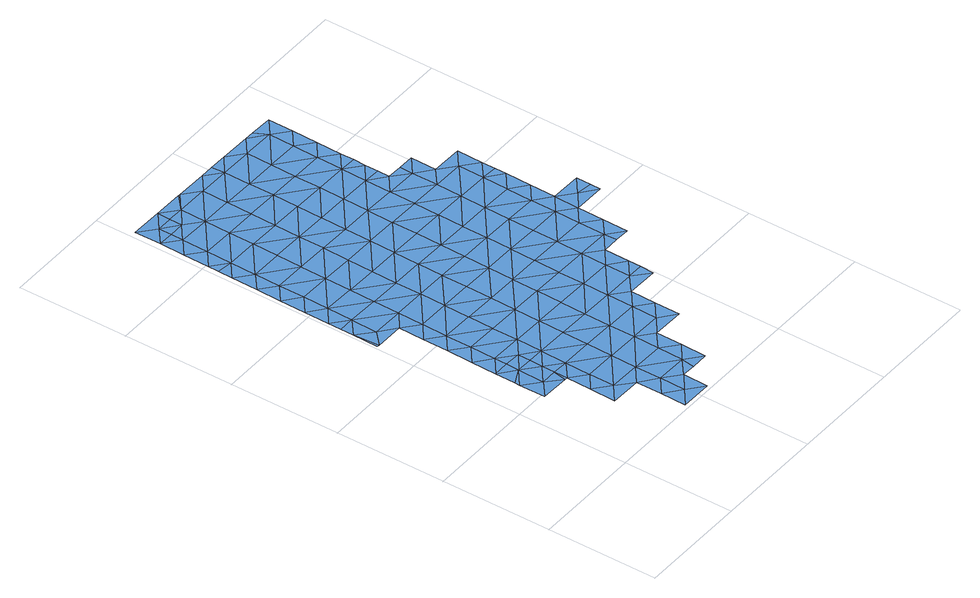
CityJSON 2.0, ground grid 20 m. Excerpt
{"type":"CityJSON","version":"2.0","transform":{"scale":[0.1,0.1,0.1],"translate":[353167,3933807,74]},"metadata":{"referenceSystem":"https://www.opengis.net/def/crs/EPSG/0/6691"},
"CityObjects":{
"waterbody1":{"type":"WaterBody","attributes":{"name":"4","class":"1140","function":"1","WaterBodyRiverFloodingRiskAttribute.description":"2","WaterBodyRiverFloodingRiskAttribute.rankOrg":"1","WaterBodyRiverFloodingRiskAttribute.adminType":"2","WaterBodyRiverFloodingRiskAttribute.scale":"L1"},"geometry":[{"type":"MultiSurface","lod":"1","boundaries":[[[0,1,2]],[[0,3,1]],[[4,3,0]],[[3,5,1]],[[3,6,5]],[[1,5,7]],[[8,3,9]],[[9,3,4]],[[2,10,11]],[[2,1,10]],[[8,12,3]],[[1,7,10]],[[3,12,6]]]}]},
"waterbody2":{"type":"WaterBody","attributes":{"name":"4","class":"1140","function":"1","WaterBodyRiverFloodingRiskAttribute.description":"2","WaterBodyRiverFloodingRiskAttribute.rankOrg":"1","WaterBodyRiverFloodingRiskAttribute.adminType":"2","WaterBodyRiverFloodingRiskAttribute.scale":"L1"},"geometry":[{"type":"MultiSurface","lod":"1","boundaries":[[[13,14,15]],[[16,15,14]],[[17,15,16]],[[17,18,15]],[[19,13,15]],[[19,15,18]]]}]},
"waterbody3":{"type":"WaterBody","attributes":{"name":"4","class":"1140","function":"1","WaterBodyRiverFloodingRiskAttribute.description":"2","WaterBodyRiverFloodingRiskAttribute.rankOrg":"2","WaterBodyRiverFloodingRiskAttribute.adminType":"2","WaterBodyRiverFloodingRiskAttribute.scale":"L1"},"geometry":[{"type":"MultiSurface","lod":"1","boundaries":[[[20,21,22]],[[22,21,23]],[[21,24,23]],[[23,25,22]],[[26,27,28]],[[29,27,26]],[[30,27,29]],[[31,27,30]],[[32,33,31]],[[30,29,34]],[[35,34,29]],[[36,16,37]],[[17,16,36]],[[18,38,19]],[[39,18,36]],[[39,36,40]],[[41,39,40]],[[42,39,41]],[[40,29,41]],[[18,17,36]],[[40,36,37]],[[40,37,35]],[[40,35,29]],[[41,29,26]],[[43,41,26]],[[27,31,33]],[[44,24,21]],[[32,45,33]],[[24,46,23]],[[46,25,23]],[[25,47,22]],[[22,47,48]],[[47,49,48]],[[47,50,49]],[[49,50,51]],[[52,53,54]],[[52,54,55]],[[55,56,52]],[[57,56,55]],[[58,59,60]],[[54,57,55]],[[60,61,62]],[[63,64,65]],[[61,66,67]],[[68,69,70]],[[68,70,71]],[[71,70,72]],[[70,73,72]],[[74,73,70]],[[70,75,74]],[[73,76,72]],[[72,76,77]],[[77,76,78]],[[78,76,79]],[[76,80,79]],[[76,81,80]],[[20,82,83]],[[81,84,80]],[[72,85,86]],[[77,87,85]],[[78,88,87]],[[85,89,86]],[[89,90,86]],[[91,92,93]],[[94,92,91]],[[95,92,94]],[[96,92,95]],[[96,97,92]],[[97,96,98]],[[98,96,99]],[[73,81,76]],[[74,100,73]],[[101,100,74]],[[4,0,101]],[[101,74,75]],[[69,75,70]],[[102,103,69]],[[102,104,105]],[[106,107,105]],[[108,109,110]],[[52,56,107]],[[57,111,56]],[[112,111,113]],[[112,113,114]],[[19,38,13]],[[39,38,18]],[[115,116,117]],[[118,119,120]],[[121,120,119]],[[122,123,124]],[[123,125,124]],[[126,127,128]],[[129,120,121]],[[130,126,128]],[[121,119,131]],[[42,131,39]],[[42,41,43]],[[43,26,83]],[[126,130,132]],[[133,20,22]],[[134,127,126]],[[135,136,137]],[[127,138,139]],[[137,136,140]],[[141,133,48]],[[51,48,49]],[[99,51,50]],[[142,98,99]],[[143,97,98]],[[93,92,97]],[[96,95,141]],[[133,141,140]],[[140,141,95]],[[140,95,137]],[[95,94,137]],[[133,134,20]],[[134,82,20]],[[82,134,126]],[[132,82,126]],[[82,132,83]],[[132,43,83]],[[130,43,132]],[[130,42,43]],[[130,131,42]],[[130,121,131]],[[128,121,130]],[[128,129,121]],[[129,128,144]],[[127,144,128]],[[127,139,144]],[[124,120,129]],[[125,120,124]],[[118,120,125]],[[145,119,118]],[[115,119,145]],[[117,119,115]],[[131,119,117]],[[131,117,39]],[[117,38,39]],[[38,117,116]],[[146,38,116]],[[146,13,38]],[[0,2,100]],[[101,0,100]],[[75,110,101]],[[69,110,75]],[[69,103,110]],[[103,108,110]],[[102,108,103]],[[108,102,105]],[[108,105,107]],[[108,107,109]],[[109,107,56]],[[109,56,111]],[[112,109,111]],[[99,96,51]],[[51,96,141]],[[141,48,51]],[[147,88,78]],[[147,78,148]],[[78,79,148]],[[87,77,78]],[[72,77,85]],[[86,71,72]],[[68,71,149]],[[150,151,68]],[[152,151,153]],[[154,155,156]],[[156,157,158]],[[159,98,142]],[[52,107,158]],[[47,58,50]],[[59,58,47]],[[25,59,47]],[[46,59,25]],[[160,59,46]],[[60,59,160]],[[60,160,61]],[[61,160,66]],[[24,33,45]],[[44,33,24]],[[44,27,33]],[[44,28,27]],[[83,28,44]],[[26,28,83]],[[83,44,21]],[[20,83,21]],[[48,133,22]],[[65,66,161]],[[65,67,66]],[[64,67,65]],[[162,67,64]],[[61,67,162]],[[61,162,62]],[[62,162,163]],[[113,163,164]],[[114,113,164]],[[113,62,163]],[[62,113,57]],[[113,111,57]],[[60,62,57]],[[54,60,57]],[[54,58,60]],[[53,58,54]],[[53,50,58]],[[142,50,53]],[[142,99,50]],[[142,53,52]],[[158,142,52]],[[158,159,142]],[[157,159,158]],[[143,165,166]],[[165,143,98]],[[167,143,166]],[[167,97,143]],[[168,97,167]],[[93,97,168]],[[165,98,159]],[[169,155,170]],[[154,170,155]],[[154,171,170]],[[154,172,171]],[[172,154,152]],[[152,154,104]],[[154,156,104]],[[104,156,106]],[[106,156,158]],[[150,173,174]],[[149,173,150]],[[150,68,149]],[[149,71,90]],[[90,71,86]],[[150,174,153]],[[150,153,151]],[[106,158,107]],[[105,104,106]],[[104,151,152]],[[151,104,102]],[[151,102,68]],[[68,102,69]],[[32,175,45]],[[175,176,177]],[[175,177,45]],[[176,66,177]],[[80,178,79]],[[79,178,179]],[[178,180,179]],[[179,148,79]],[[181,148,179]],[[182,183,184]],[[183,182,185]],[[185,186,183]],[[180,181,179]],[[81,187,84]],[[188,11,187]],[[2,11,100]],[[110,109,189]],[[189,190,9]],[[114,164,191]],[[81,188,187]],[[192,144,193]],[[192,129,144]],[[8,9,190]],[[194,195,196]],[[196,136,194]],[[136,196,140]],[[197,135,137]],[[140,196,133]],[[183,186,169]],[[184,183,169]],[[137,94,197]],[[127,195,138]],[[127,196,195]],[[134,196,127]],[[196,134,133]],[[139,193,144]],[[192,193,198]],[[124,198,122]],[[198,124,192]],[[192,124,129]],[[73,188,81]],[[100,188,73]],[[101,9,4]],[[189,9,101]],[[110,189,101]],[[109,112,189]],[[189,112,114]],[[189,114,190]],[[190,114,191]],[[190,191,12]],[[190,12,8]],[[160,177,66]],[[177,160,46]],[[24,177,46]],[[24,45,177]],[[100,11,188]],[[161,66,176]],[[199,159,157]],[[199,165,159]],[[186,165,199]],[[186,166,165]],[[199,157,156]],[[155,199,156]],[[169,199,155]],[[169,186,199]]]}]}
},
"vertices":[
[115,240,7],[86,217,7],[115,217,7],[87,264,7],[116,263,7],[58,241,7],[58,250,7],[58,194,7],[88,287,7],[116,286,7],[110,193,7],[115,193,7],[59,287,7],
[70,934,7],[13,935,7],[41,911,7],[13,888,7],[41,888,7],[69,888,7],[69,911,7],
[207,678,7],[151,679,7],[207,631,7],[150,632,7],[93,633,7],[149,586,7],[96,772,7],[38,727,7],[95,726,7],[39,773,7],[10,750,7],[10,704,7],[9,658,7],[37,681,7],[11,776,7],[11,796,7],[40,865,7],[12,843,7],[98,910,7],[97,864,7],[40,819,7],[96,818,7],[153,817,7],[152,771,7],[94,680,7],[37,634,7],[93,587,7],[206,585,7],[263,630,7],[263,584,7],[262,538,7],[319,583,7],[260,446,7],[261,492,7],[204,493,7],[204,447,7],[203,400,7],[147,447,7],[205,539,7],[148,540,7],[148,493,7],[91,494,7],[90,448,7],[6,473,7],[10,472,7],[7,519,7],[35,542,7],[34,495,7],[314,260,7],[257,261,7],[256,214,7],[313,213,7],[256,168,7],[199,169,7],[200,215,7],[201,262,7],[198,123,7],[255,122,7],[254,76,7],[198,77,7],[169,100,7],[142,124,7],[208,724,7],[151,725,7],[113,101,7],[283,145,7],[312,167,7],[283,98,7],[282,52,7],[341,144,7],[341,190,7],[462,650,7],[433,627,7],[461,604,7],[405,651,7],[377,628,7],[376,582,7],[433,581,7],[375,536,7],[318,537,7],[143,216,7],[144,263,7],[315,306,7],[258,307,7],[372,351,7],[315,352,7],[316,399,7],[259,400,7],[259,353,7],[202,354,7],[201,308,7],[146,401,7],[145,355,7],[89,402,7],[89,356,7],[183,932,7],[127,933,7],[155,909,7],[240,931,7],[211,909,7],[268,908,7],[210,862,7],[353,929,7],[313,930,7],[325,907,7],[296,930,7],[266,769,7],[322,768,7],[266,816,7],[267,862,7],[210,816,7],[154,863,7],[209,770,7],[264,677,7],[265,723,7],[378,698,7],[350,699,7],[377,675,7],[351,767,7],[351,791,7],[321,676,7],[320,629,7],[318,491,7],[432,535,7],[323,815,7],[209,932,7],[124,933,7],[251,52,7],[226,53,7],[342,236,7],[371,259,7],[371,305,7],[400,327,7],[399,282,7],[429,350,7],[429,397,7],[373,398,7],[374,444,7],[317,445,7],[374,490,7],[92,541,7],[7,542,7],[62,472,7],[61,426,7],[61,380,7],[431,489,7],[460,512,7],[461,558,7],[461,579,7],[458,420,7],[458,373,7],[457,326,7],[431,327,7],[398,235,7],[399,259,7],[8,611,7],[7,566,7],[36,588,7],[169,54,7],[197,31,7],[168,8,7],[225,7,7],[515,437,7],[487,442,7],[515,419,7],[515,464,7],[459,465,7],[114,148,7],[142,170,7],[145,309,7],[88,310,7],[60,333,7],[324,861,7],[352,837,7],[350,721,7],[350,744,7],[321,722,7],[406,698,7],[353,883,7],[430,443,7]
]}
